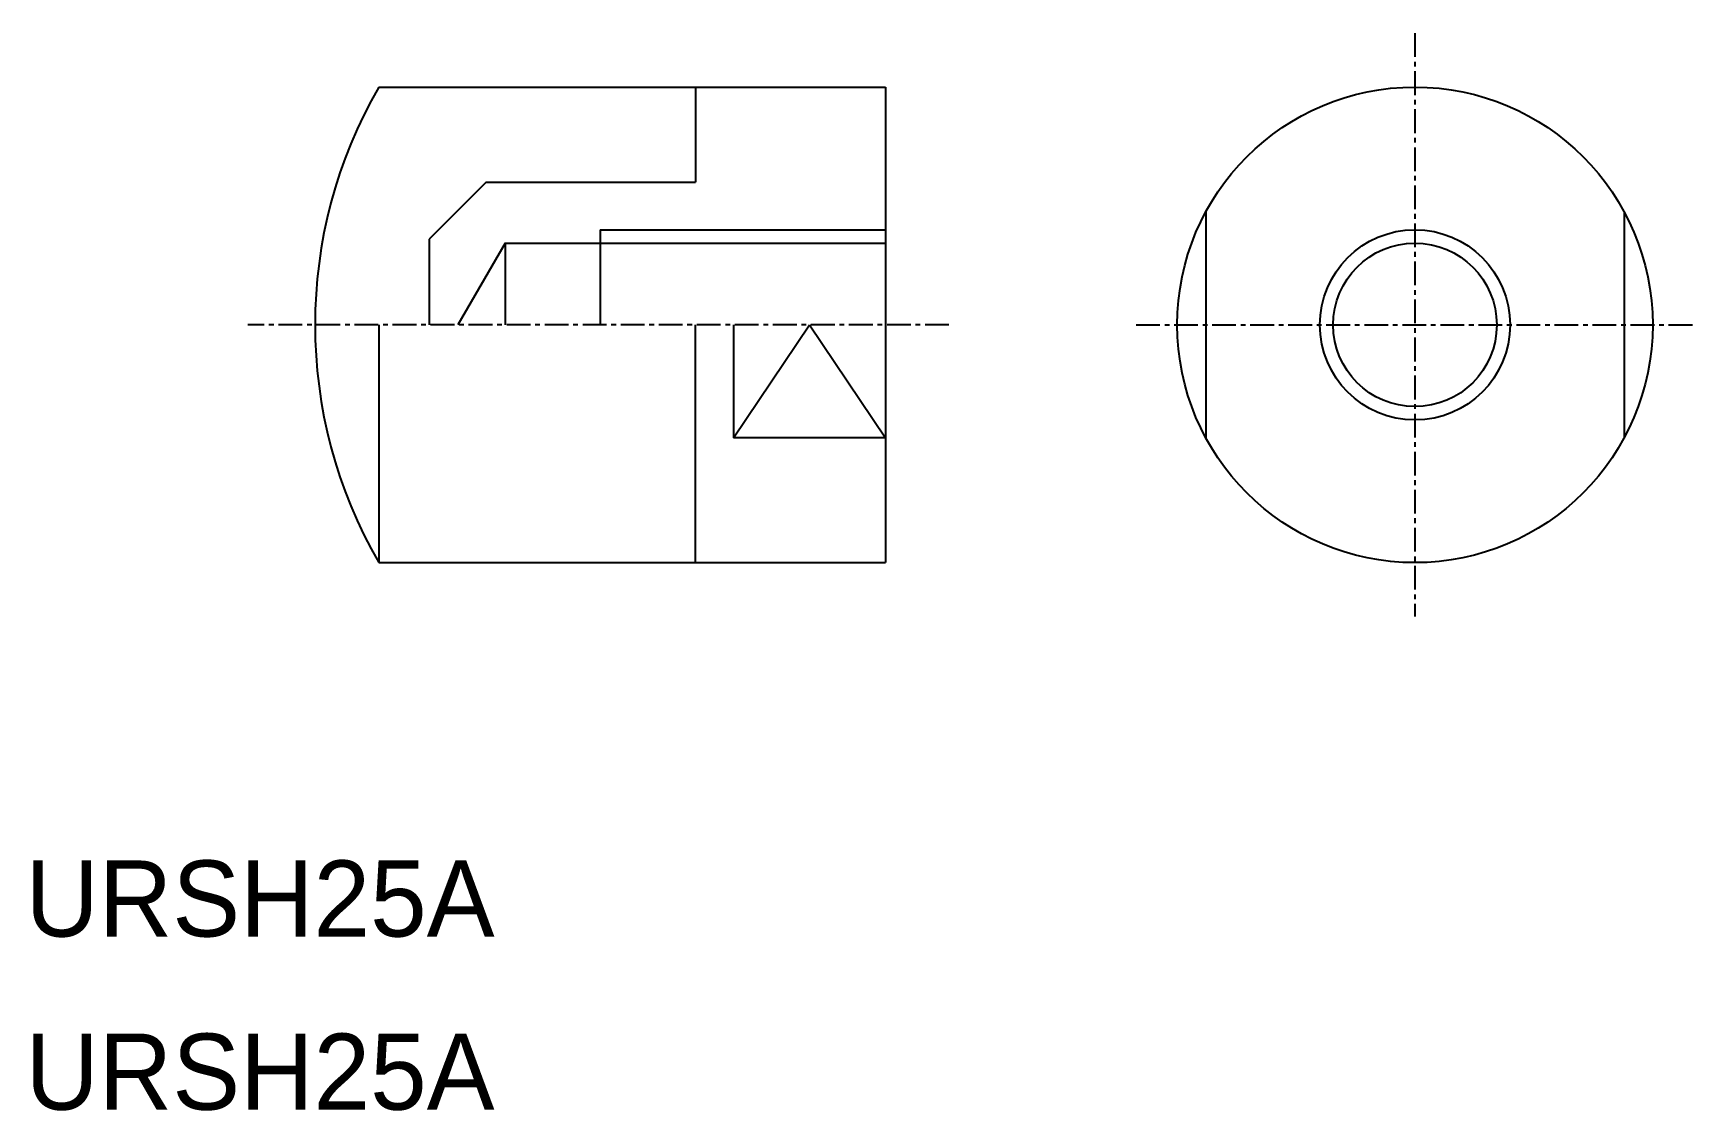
# Model space of a CAD drawing. Extents: x 56 to 143.3, y 55.4 to 112.
import ezdxf

# ---------------------------------------------------------------- set-up
doc = ezdxf.new("R2010")
doc.units = 0
doc.linetypes.add('CENTER', pattern=[2, 1.25, -0.25, 0.25, -0.25])
doc.layers.get('0').update_dxf_attribs({"linetype": 'CONTINUOUS'})
doc.layers.add('CENTER', color=1, linetype='CENTER')

msp = doc.modelspace()

# ---------------------------------------------------------------- linework, layer by layer
at = {"color": 7, "linetype": 'CONTINUOUS'}
for p, q in [((74.175, 109.201), (100.826, 109.201)), ((100.826, 109.201), (100.826, 84.201)), ((117.668, 102.639), (117.668, 90.764)), ((139.668, 102.639), (139.668, 90.764)), ((74.175, 96.701), (74.175, 84.201)), ((90.826, 84.201), (90.826, 96.701)), ((92.826, 90.764), (96.826, 96.701)), ((92.826, 96.701), (92.826, 90.764)), ((96.826, 96.701), (100.826, 90.764)), ((100.826, 90.764), (92.826, 90.764)), ((74.175, 84.201), (100.826, 84.201))]:
    msp.add_line(p, q, dxfattribs=at)
at = {"color": 3, "linetype": 'CONTINUOUS'}
for p, q in [((90.826, 109.201), (90.826, 104.201)), ((79.826, 104.201), (76.826, 101.201)), ((79.826, 104.201), (90.826, 104.201)), ((85.826, 101.701), (100.826, 101.701)), ((85.826, 101.701), (85.826, 96.701)), ((76.826, 101.201), (76.826, 96.701)), ((80.826, 101.001), (78.343, 96.701)), ((80.826, 101.001), (100.826, 101.001)), ((80.826, 101.001), (80.826, 96.701))]:
    msp.add_line(p, q, dxfattribs=at)
at = {"color": 7, "linetype": 'CONTINUOUS'}
for radius in [12.5, 4.3]:
    msp.add_circle((128.668, 96.701), radius, dxfattribs=at)
at = {"color": 3, "linetype": 'CONTINUOUS'}
msp.add_circle((128.668, 96.701), 5, dxfattribs=at)
at = {"color": 7, "linetype": 'CONTINUOUS'}
msp.add_arc((95.826, 96.701), 25, 150, 210, dxfattribs=at)
at = {"layer": 'CENTER', "color": 1, "linetype": 'CENTER'}
for p, q in [((128.668, 112.031), (128.668, 81.372)), ((104.154, 96.701), (67.286, 96.701)), ((114.006, 96.701), (143.33, 96.701))]:
    msp.add_line(p, q, dxfattribs=at)

# ---------------------------------------------------------------- texts
at = {"color": 7, "linetype": 'CONTINUOUS'}
for p in [(55.593, 64.546), (55.593, 55.444)]:
    msp.add_text('URSH25A', height=4, dxfattribs=at).set_placement(p)

doc.saveas('drawing.dxf')
